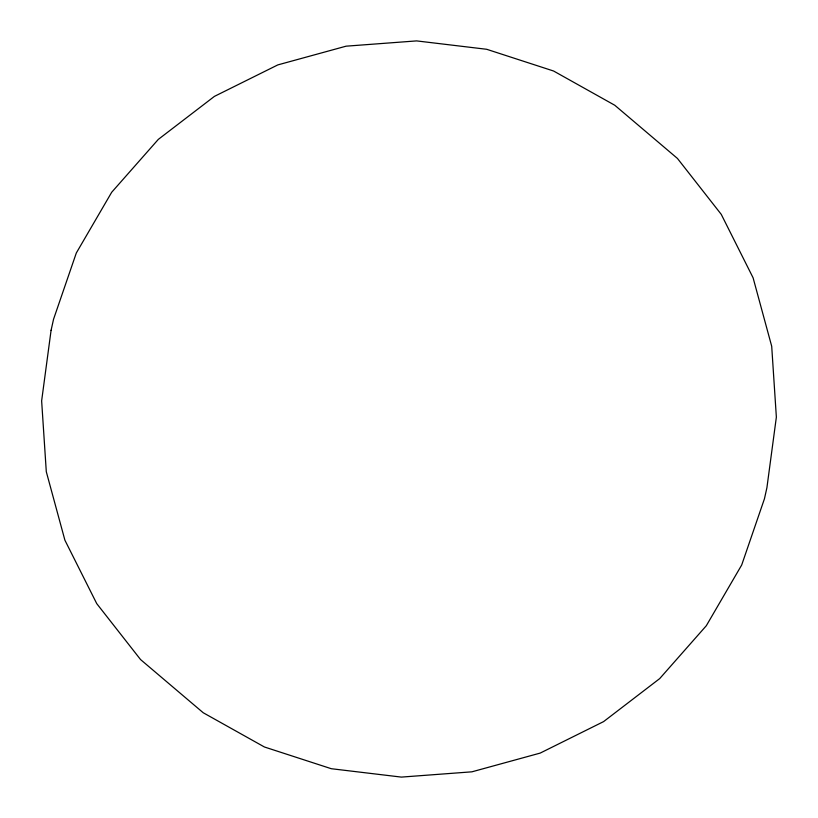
<?xml version="1.0" encoding="UTF-8"?>
<svg xmlns="http://www.w3.org/2000/svg" width="818" height="818" viewBox="0 0 818 818"><rect width="100%" height="100%" fill="white"/><g stroke="black" fill="none" stroke-linecap="round" stroke-linejoin="round"><path stroke-width="1.23" d="M51.084 330.319L41.636 400.871L46.299 471.741L64.908 540.207L96.739 603.623L140.563 659.564L203.232 712.754L264.418 746.987L331.321 768.715L401.382 777.1L471.904 771.824L540.187 753.092L603.592 721.609L659.686 678.613L706.312 625.729L741.691 565.003L764.452 498.765L766.916 487.681L776.364 417.129L771.701 346.259L753.092 277.793L721.261 214.377L677.437 158.436L614.768 105.246L553.582 71.013L486.679 49.285L416.618 40.9L346.096 46.176L277.813 64.908L214.408 96.391L158.314 139.387L111.688 192.271L76.309 252.997L53.548 319.235L51.084 330.319"/></g></svg>
